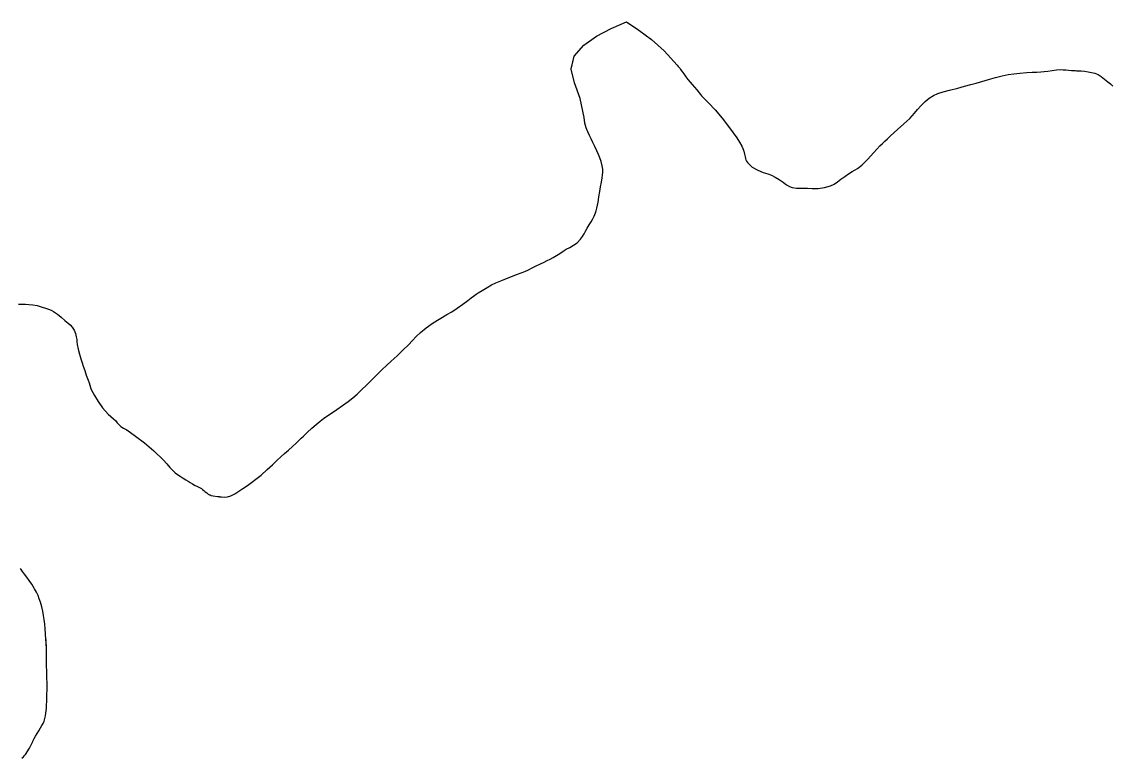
# Model space of a CAD drawing. Header units: inches. Extents: x 11258954 to 11313122, y 3645444 to 3695200.
# Drawn here: x 11279864 to 11281386, y 3694171 to 3695200 of the extents above; entities that cross this region are included whole.
import ezdxf

# ---------------------------------------------------------------- set-up
doc = ezdxf.new("R2010")
doc.units = ezdxf.units.IN
doc.header["$MEASUREMENT"] = 0
for name, color, linetype in [('SchoolBoardDistrict', 253, 'Continuous'), ('SchoolZone_Elementary', 251, 'Continuous'), ('SchoolZone_High', 63, 'Continuous'), ('SchoolZone_Middle', 154, 'Continuous')]:
    doc.layers.add(name, color=color, linetype=linetype)

msp = doc.modelspace()

# ---------------------------------------------------------------- linework, layer by layer
at = {"layer": 'SchoolBoardDistrict'}
for points in [[(11279859.6875, 3694805.4375), (11279864.844, 3694805.1875), (11279869.3125, 3694805.0625), (11279874.1875, 3694804.875), (11279879.6565, 3694804.3125), (11279885.7815, 3694803.1875), (11279892.719, 3694801.25), (11279897.5625, 3694799.6875), (11279901.6565, 3694798.3125), (11279905.2815, 3694796.875), (11279908.719, 3694795.0625), (11279914.0315, 3694791.375), (11279919.344, 3694786.9375), (11279924.469, 3694782.5), (11279929.125, 3694778.6875), (11279932.094, 3694776.1875), (11279934.9065, 3694773), (11279937.4065, 3694769), (11279939.344, 3694764.0625), (11279940.4065, 3694759.75), (11279940.969, 3694755.9375), (11279941.3125, 3694752.4375), (11279941.719, 3694748.875), (11279942.969, 3694742.25), (11279944.7815, 3694735.3125), (11279946.75, 3694728.875), (11279948.5315, 3694723.4375), (11279950.219, 3694718.4375), (11279952.1875, 3694712.6875), (11279954.4375, 3694706.1875), (11279956.9375, 3694699), (11279958.219, 3694695.3125), (11279959.344, 3694692.0625), (11279960.375, 3694689.0625), (11279961.344, 3694686.25), (11279965.875, 3694677.75), (11279971, 3694669.25), (11279977.219, 3694660.625), (11279985.1565, 3694651.8125), (11279988.9065, 3694648.3125), (11279992.4375, 3694645.125), (11279995.469, 3694642.25), (11279997.75, 3694639.625), (11279999.875, 3694637.125), (11280002.8125, 3694634.4375), (11280006.3125, 3694631.9375), (11280009.969, 3694630), (11280010.219, 3694629.875), (11280010.469, 3694629.8125), (11280010.719, 3694629.6875), (11280010.969, 3694629.625), (11280023.2815, 3694621), (11280035.8125, 3694611.5625), (11280048.7815, 3694600.5625), (11280062.375, 3694587.1875), (11280067.094, 3694582.0625), (11280071.3125, 3694577.3125), (11280075.125, 3694573.125), (11280078.594, 3694569.75), (11280081.625, 3694567.4375), (11280085.4375, 3694564.9375), (11280089.594, 3694562.375), (11280093.594, 3694559.9375), (11280096.625, 3694558), (11280099.5625, 3694556.125), (11280102.719, 3694554.25), (11280106.4065, 3694552.1875), (11280109.0315, 3694550.875), (11280111.4375, 3694549.6875), (11280113.5625, 3694548.6875), (11280115.219, 3694547.75), (11280116.7815, 3694546.5625), (11280118.625, 3694545), (11280120.625, 3694543.25), (11280122.594, 3694541.5625), (11280124.5315, 3694540.125), (11280126.5315, 3694539.0625), (11280127.4375, 3694538.75), (11280128.844, 3694538.1875), (11280131.625, 3694537.5625), (11280137.6565, 3694536.6875), (11280140.344, 3694536.4065), (11280140.514, 3694536.3885), (11280140.549, 3694536.385), (11280143.0315, 3694536.125), (11280147.719, 3694535.9375), (11280151.625, 3694536.125), (11280156.4065, 3694537.5), (11280161.9375, 3694540.3125), (11280167.6875, 3694544), (11280173.219, 3694547.75), (11280179.5, 3694552.0625), (11280185.344, 3694556.1875), (11280191.4375, 3694560.75), (11280198.4375, 3694566.5625), (11280207, 3694574.1875), (11280214.3125, 3694580.9375), (11280220.6875, 3694587), (11280226.469, 3694592.375), (11280231.1875, 3694596.5), (11280236.625, 3694601.25), (11280242.2815, 3694606.25), (11280247.6565, 3694611.1875), (11280252.75, 3694616.125), (11280254.7135, 3694618.0885), (11280257.625, 3694621), (11280263, 3694626.1875), (11280269.469, 3694632), (11280275.594, 3694637.1875), (11280281.0625, 3694641.75), (11280285.9375, 3694645.5625), (11280290.2815, 3694648.8125), (11280296.6875, 3694653.25), (11280304.3125, 3694658.375), (11280312.4065, 3694663.9375), (11280320.094, 3694669.4375), (11280326.594, 3694674.5), (11280332.6565, 3694679.6875), (11280338.9375, 3694685.5), (11280346.094, 3694692.4375), (11280354.25, 3694700.5), (11280361.4375, 3694707.75), (11280367.844, 3694714.1875), (11280373.5315, 3694719.625), (11280380.375, 3694725.8125), (11280388.4065, 3694733.125), (11280396.75, 3694740.9375), (11280404.5315, 3694748.625), (11280409.969, 3694754.4375), (11280415.344, 3694760.0625), (11280421.4375, 3694765.875), (11280429.125, 3694772.0625), (11280437.5, 3694778.0625), (11280444.969, 3694783), (11280451.75, 3694787.125), (11280457.9375, 3694790.6875), (11280464.7815, 3694794.75), (11280472.5315, 3694799.6875), (11280480.2815, 3694805.0625), (11280487.1565, 3694810.25), (11280489.594, 3694812.25), (11280492.125, 3694814.3125), (11280495.0625, 3694816.5625), (11280498.7815, 3694819.0625), (11280501.9295, 3694821.0575), (11280501.9375, 3694821.0625), (11280507.1875, 3694824.375), (11280514.1875, 3694828.625), (11280520.4065, 3694832.125), (11280526.375, 3694835.0625), (11280535.594, 3694838.9375), (11280546.0625, 3694842.9375), (11280556.844, 3694846.9375), (11280567, 3694851.0625), (11280572.1565, 3694853.375), (11280577.2815, 3694855.8125), (11280582.75, 3694858.5625), (11280589, 3694861.6875), (11280593.969, 3694864.0625), (11280598.25, 3694866.125), (11280602.2815, 3694868.0625), (11280606.4065, 3694870.3125), (11280611.125, 3694873.1875), (11280615.75, 3694876.1875), (11280620.2815, 3694879.125), (11280624.8125, 3694881.875), (11280629.9065, 3694884.625), (11280634.9375, 3694887.4375), (11280639.875, 3694891), (11280644.625, 3694895.9375), (11280647.5625, 3694899.9375), (11280649.7815, 3694903.5625), (11280651.7815, 3694907.3125), (11280654.0315, 3694911.5), (11280656.75, 3694916.125), (11280659.375, 3694920.375), (11280661.7815, 3694924.3125), (11280663.844, 3694928.125), (11280664.875, 3694930.4375), (11280665.7815, 3694932.875), (11280666.625, 3694935.75), (11280667.4375, 3694939.125), (11280668.4375, 3694943.75), (11280669.1565, 3694947.5625), (11280669.75, 3694951.1875), (11280670.4375, 3694955.3125), (11280671.6565, 3694962.5625), (11280672.844, 3694969.3125), (11280673.969, 3694975.6875), (11280675.0315, 3694981.75), (11280675.594, 3694985.5), (11280675.936, 3694989.3615), (11280675.9375, 3694989.375), (11280675.936, 3694989.4165), (11280675.936, 3694989.43), (11280675.814, 3694993.6325), (11280675.8125, 3694993.6875), (11280675.0315, 3694998.5625), (11280673.469, 3695004.6875), (11280671.8125, 3695009.6875), (11280669.875, 3695014.3125), (11280667.4375, 3695019.5625), (11280664.6565, 3695025.4375), (11280662.0315, 3695030.8125), (11280659.594, 3695035.9375), (11280657.25, 3695040.75), (11280654.7815, 3695045.9375), (11280652.594, 3695051.5), (11280650.875, 3695057.9375), (11280649.844, 3695065.8125), (11280644.4065, 3695092.375), (11280636.375, 3695114.5625), (11280631.601, 3695133.66), (11280631.594, 3695133.6875), (11280631.601, 3695133.715), (11280636.0315, 3695151.4375), (11280649.5625, 3695167.125), (11280667.1565, 3695179.75), (11280687.4375, 3695190.1875), (11280709.0625, 3695199.625), (11280726.344, 3695187.8125), (11280743.8125, 3695174.6875), (11280761.5315, 3695158.9375), (11280779.6875, 3695139.1875), (11280781.1875, 3695137.375), (11280782.5625, 3695135.6875), (11280783.6875, 3695134.25), (11280784.5, 3695133.1875), (11280786.3125, 3695130.625), (11280788.844, 3695127), (11280791.719, 3695122.9375), (11280794.6875, 3695119), (11280797.75, 3695115.3125), (11280800.719, 3695111.9375), (11280803.7815, 3695108.5), (11280807.094, 3695104.625), (11280808.969, 3695102.3125), (11280810.6565, 3695100.1875), (11280812.219, 3695098.125), (11280813.719, 3695096.1875), (11280823.594, 3695086.5625), (11280832.844, 3695076.4375), (11280842.5, 3695065.0625), (11280852.719, 3695051.75), (11280858.094, 3695044.3125), (11280862.875, 3695037.5625), (11280866.9065, 3695031.375), (11280870.125, 3695025.75), (11280871.469, 3695022.6875), (11280872.719, 3695018.9375), (11280873.844, 3695014.9375), (11280874.719, 3695010.9375), (11280875.125, 3695008.875), (11280875.625, 3695006.9375), (11280876.4065, 3695005), (11280877.719, 3695003.125), (11280884.6875, 3694996.75), (11280892.344, 3694992.25), (11280899.875, 3694989.1875), (11280906.5315, 3694987.125), (11280911.3125, 3694985.3125), (11280916.719, 3694982.5625), (11280922.2815, 3694979.1875), (11280927.5625, 3694975.5625), (11280930.5, 3694973.3125), (11280933.375, 3694971.25), (11280936.5315, 3694969.4375), (11280940.1565, 3694968.125), (11280946.25, 3694967.1875), (11280952.25, 3694967.125), (11280957.6875, 3694967.3125), (11280961.969, 3694967.125), (11280968.469, 3694966.625), (11280976.8125, 3694966.8125), (11280985.719, 3694968), (11280993.969, 3694970.3125), (11280999.094, 3694972.875), (11281003.75, 3694976.0625), (11281008.4375, 3694979.75), (11281013.7815, 3694983.75), (11281018.9375, 3694987.25), (11281023.969, 3694990.4375), (11281028.3125, 3694993), (11281031.4065, 3694994.5625), (11281037.5625, 3694999.1875), (11281045.5625, 3695007.375), (11281054.344, 3695017.0625), (11281062.8125, 3695026.1875), (11281066.375, 3695029.6875), (11281069.9065, 3695033), (11281073.625, 3695036.375), (11281077.8125, 3695040.1875), (11281087.5625, 3695049), (11281096.5, 3695057), (11281104.469, 3695064.5), (11281111.219, 3695071.8125), (11281115.5315, 3695076.9375), (11281120.5315, 3695082.625), (11281125.969, 3695088.1875), (11281131.625, 3695093), (11281137.5625, 3695096.75), (11281143.969, 3695099.5), (11281151.375, 3695101.8125), (11281160.25, 3695104.1875), (11281171.5315, 3695107.125), (11281181.219, 3695109.625), (11281189.6565, 3695111.875), (11281197.2815, 3695114), (11281205.4065, 3695116.375), (11281214.6875, 3695119.125), (11281224.4375, 3695121.8125), (11281233.875, 3695124.1875), (11281241.875, 3695125.875), (11281249.7815, 3695127.125), (11281258.344, 3695128.0625), (11281268.3125, 3695128.8125), (11281275.5, 3695129.1875), (11281281.9065, 3695129.4375), (11281287.5315, 3695129.75), (11281292.5, 3695130.1875), (11281297.5, 3695130.875), (11281303.3125, 3695131.75), (11281309.4375, 3695132.4375), (11281315.3125, 3695132.8125), (11281318.9065, 3695132.75), (11281322.4375, 3695132.5625), (11281326.219, 3695132.1875), (11281330.5315, 3695131.8125), (11281333.1565, 3695131.625), (11281335.5, 3695131.4375), (11281337.594, 3695131.3125), (11281339.5315, 3695131.1875), (11281343.875, 3695130.9375), (11281348.719, 3695130.5), (11281353.719, 3695129.875), (11281358.5315, 3695129), (11281363.1875, 3695127.6875), (11281367.5315, 3695125.875), (11281371.9375, 3695123.25), (11281376.75, 3695119.625), (11281381.25, 3695115.9375), (11281385.0315, 3695112.75), (11281388.3125, 3695109.6875)], [(11279864.2495, 3694171.132), (11279866.6875, 3694173.1875), (11279868.094, 3694174.6875), (11279869.344, 3694176.1875), (11279870.594, 3694177.8125), (11279871.9065, 3694179.8125), (11279874.969, 3694185.125), (11279877.4065, 3694190), (11279879.5625, 3694194.5625), (11279879.6565, 3694194.75), (11279881.719, 3694198.8125), (11279883.6565, 3694202.125), (11279885.7815, 3694205.5), (11279888.094, 3694209.1875), (11279890.5, 3694213.4375), (11279892.4065, 3694216.875), (11279894.0315, 3694219.75), (11279895.375, 3694222.75), (11279896.5, 3694226.4375), (11279897.375, 3694230.375), (11279898, 3694233.875), (11279898.4065, 3694237.25), (11279898.719, 3694240.4375), (11279898.722, 3694240.4925), (11279899.497, 3694255.445), (11279899.5, 3694255.5), (11279899.5005, 3694255.555), (11279899.562, 3694271.32), (11279899.5625, 3694271.375), (11279899.5615, 3694271.43), (11279899.251, 3694287.82), (11279899.25, 3694287.875), (11279899.249, 3694287.93), (11279898.9075, 3694304.82), (11279898.9065, 3694304.875), (11279898.906, 3694304.93), (11279898.844, 3694312.82), (11279898.844, 3694312.875), (11279898.8435, 3694312.93), (11279898.782, 3694320.2575), (11279898.7815, 3694320.3125), (11279898.78, 3694320.3675), (11279898.595, 3694328.0075), (11279898.594, 3694328.0625), (11279898.591, 3694328.1175), (11279898.128, 3694336.82), (11279898.125, 3694336.875), (11279898.121, 3694336.93), (11279897.5665, 3694344.6955), (11279897.5625, 3694344.75), (11279896.9375, 3694351.8125), (11279896.2815, 3694358.3125), (11279895.5, 3694364.6875), (11279894.6875, 3694370.4375), (11279893.625, 3694376.3125), (11279892.1875, 3694382.4375), (11279890.3125, 3694388.875), (11279888.6565, 3694393.875), (11279887, 3694398.375), (11279884.9375, 3694402.8125), (11279882.094, 3694407.875), (11279878.219, 3694414), (11279874.625, 3694419.1875), (11279871.219, 3694423.875), (11279867.9065, 3694428.3125), (11279865.1875, 3694432), (11279862.4375, 3694436)]]:
    msp.add_lwpolyline(points, dxfattribs=at)
at = {"layer": 'SchoolZone_Elementary'}
for points in [[(11279859.6875, 3694805.4375, 0), (11279864.844, 3694805.1875, 0), (11279869.3125, 3694805.0625, 0), (11279874.1875, 3694804.875, 0), (11279879.6565, 3694804.3125, 0), (11279885.7815, 3694803.1875, 0), (11279892.719, 3694801.25, 0), (11279897.5625, 3694799.6875, 0), (11279901.6565, 3694798.3125, 0), (11279905.2815, 3694796.875, 0), (11279908.719, 3694795.0625, 0), (11279914.0315, 3694791.375, 0), (11279919.344, 3694786.9375, 0), (11279924.469, 3694782.5, 0), (11279929.125, 3694778.6875, 0), (11279932.094, 3694776.1875, 0), (11279934.9065, 3694773, 0), (11279937.4065, 3694769, 0), (11279939.344, 3694764.0625, 0), (11279940.4065, 3694759.75, 0), (11279940.969, 3694755.9375, 0), (11279941.3125, 3694752.4375, 0), (11279941.719, 3694748.875, 0), (11279942.969, 3694742.25, 0), (11279944.7815, 3694735.3125, 0), (11279946.75, 3694728.875, 0), (11279948.5315, 3694723.4375, 0), (11279950.219, 3694718.4375, 0), (11279952.1875, 3694712.6875, 0), (11279954.4375, 3694706.1875, 0), (11279956.9375, 3694699, 0), (11279958.219, 3694695.3125, 0), (11279959.344, 3694692.0625, 0), (11279960.375, 3694689.0625, 0), (11279961.344, 3694686.25, 0), (11279965.875, 3694677.75, 0), (11279971, 3694669.25, 0), (11279977.219, 3694660.625, 0), (11279985.1565, 3694651.8125, 0), (11279988.9065, 3694648.3125, 0), (11279992.4375, 3694645.125, 0), (11279995.469, 3694642.25, 0), (11279997.75, 3694639.625, 0), (11279999.875, 3694637.125, 0), (11280002.8125, 3694634.4375, 0), (11280006.3125, 3694631.9375, 0), (11280009.969, 3694630, 0), (11280010.219, 3694629.875, 0), (11280010.469, 3694629.8125, 0), (11280010.719, 3694629.6875, 0), (11280010.969, 3694629.625, 0), (11280023.2815, 3694621, 0), (11280035.8125, 3694611.5625, 0), (11280048.7815, 3694600.5625, 0), (11280062.375, 3694587.1875, 0), (11280067.094, 3694582.0625, 0), (11280071.3125, 3694577.3125, 0), (11280075.125, 3694573.125, 0), (11280078.594, 3694569.75, 0), (11280081.625, 3694567.4375, 0), (11280085.4375, 3694564.9375, 0), (11280089.594, 3694562.375, 0), (11280093.594, 3694559.9375, 0), (11280096.625, 3694558, 0), (11280099.5625, 3694556.125, 0), (11280102.719, 3694554.25, 0), (11280106.4065, 3694552.1875, 0), (11280109.0315, 3694550.875, 0), (11280111.4375, 3694549.6875, 0), (11280113.5625, 3694548.6875, 0), (11280115.219, 3694547.75, 0), (11280116.7815, 3694546.5625, 0), (11280118.625, 3694545, 0), (11280120.625, 3694543.25, 0), (11280122.594, 3694541.5625, 0), (11280124.5315, 3694540.125, 0), (11280126.5315, 3694539.0625, 0), (11280127.4375, 3694538.75, 0), (11280128.844, 3694538.1875, 0), (11280131.625, 3694537.5625, 0), (11280137.6565, 3694536.6875, 0), (11280140.344, 3694536.4065, 0), (11280140.549, 3694536.385, 0), (11280143.0315, 3694536.125, 0), (11280147.719, 3694535.9375, 0), (11280151.625, 3694536.125, 0), (11280156.4065, 3694537.5, 0), (11280161.9375, 3694540.3125, 0), (11280167.6875, 3694544, 0), (11280173.219, 3694547.75, 0), (11280179.5, 3694552.0625, 0), (11280185.344, 3694556.1875, 0), (11280191.4375, 3694560.75, 0), (11280198.4375, 3694566.5625, 0), (11280207, 3694574.1875, 0), (11280214.3125, 3694580.9375, 0), (11280220.6875, 3694587, 0), (11280226.469, 3694592.375, 0), (11280231.1875, 3694596.5, 0), (11280236.625, 3694601.25, 0), (11280242.2815, 3694606.25, 0), (11280247.6565, 3694611.1875, 0), (11280252.75, 3694616.125, 0), (11280254.7135, 3694618.0885, 0), (11280257.625, 3694621, 0), (11280263, 3694626.1875, 0), (11280269.469, 3694632, 0), (11280275.594, 3694637.1875, 0), (11280281.0625, 3694641.75, 0), (11280285.9375, 3694645.5625, 0), (11280290.2815, 3694648.8125, 0), (11280296.6875, 3694653.25, 0), (11280304.3125, 3694658.375, 0), (11280312.4065, 3694663.9375, 0), (11280320.094, 3694669.4375, 0), (11280326.594, 3694674.5, 0), (11280332.6565, 3694679.6875, 0), (11280338.9375, 3694685.5, 0), (11280346.094, 3694692.4375, 0), (11280354.25, 3694700.5, 0), (11280361.4375, 3694707.75, 0), (11280367.844, 3694714.1875, 0), (11280373.5315, 3694719.625, 0), (11280380.375, 3694725.8125, 0), (11280388.4065, 3694733.125, 0), (11280396.75, 3694740.9375, 0), (11280404.5315, 3694748.625, 0), (11280409.969, 3694754.4375, 0), (11280415.344, 3694760.0625, 0), (11280421.4375, 3694765.875, 0), (11280429.125, 3694772.0625, 0), (11280437.5, 3694778.0625, 0), (11280444.969, 3694783, 0), (11280451.75, 3694787.125, 0), (11280457.9375, 3694790.6875, 0), (11280464.7815, 3694794.75, 0), (11280472.5315, 3694799.6875, 0), (11280480.2815, 3694805.0625, 0), (11280487.1565, 3694810.25, 0), (11280489.594, 3694812.25, 0), (11280492.125, 3694814.3125, 0), (11280495.0625, 3694816.5625, 0), (11280498.7815, 3694819.0625, 0), (11280501.9375, 3694821.0625, 0), (11280507.1875, 3694824.375, 0), (11280514.1875, 3694828.625, 0), (11280520.4065, 3694832.125, 0), (11280526.375, 3694835.0625, 0), (11280535.594, 3694838.9375, 0), (11280546.0625, 3694842.9375, 0), (11280556.844, 3694846.9375, 0), (11280567, 3694851.0625, 0), (11280572.1565, 3694853.375, 0), (11280577.2815, 3694855.8125, 0), (11280582.75, 3694858.5625, 0), (11280589, 3694861.6875, 0), (11280593.969, 3694864.0625, 0), (11280598.25, 3694866.125, 0), (11280602.2815, 3694868.0625, 0), (11280606.4065, 3694870.3125, 0), (11280611.125, 3694873.1875, 0), (11280615.75, 3694876.1875, 0), (11280620.2815, 3694879.125, 0), (11280624.8125, 3694881.875, 0), (11280629.9065, 3694884.625, 0), (11280634.9375, 3694887.4375, 0), (11280639.875, 3694891, 0), (11280644.625, 3694895.9375, 0), (11280647.5625, 3694899.9375, 0), (11280649.7815, 3694903.5625, 0), (11280651.7815, 3694907.3125, 0), (11280654.0315, 3694911.5, 0), (11280656.75, 3694916.125, 0), (11280659.375, 3694920.375, 0), (11280661.7815, 3694924.3125, 0), (11280663.844, 3694928.125, 0), (11280664.875, 3694930.4375, 0), (11280665.7815, 3694932.875, 0), (11280666.625, 3694935.75, 0), (11280667.4375, 3694939.125, 0), (11280668.4375, 3694943.75, 0), (11280669.1565, 3694947.5625, 0), (11280669.75, 3694951.1875, 0), (11280670.4375, 3694955.3125, 0), (11280671.6565, 3694962.5625, 0), (11280672.844, 3694969.3125, 0), (11280673.969, 3694975.6875, 0), (11280675.0315, 3694981.75, 0), (11280675.594, 3694985.5, 0), (11280675.9375, 3694989.375, 0), (11280675.8125, 3694993.6875, 0), (11280675.0315, 3694998.5625, 0), (11280673.469, 3695004.6875, 0), (11280671.8125, 3695009.6875, 0), (11280669.875, 3695014.3125, 0), (11280667.4375, 3695019.5625, 0), (11280664.6565, 3695025.4375, 0), (11280662.0315, 3695030.8125, 0), (11280659.594, 3695035.9375, 0), (11280657.25, 3695040.75, 0), (11280654.7815, 3695045.9375, 0), (11280652.594, 3695051.5, 0), (11280650.875, 3695057.9375, 0), (11280649.844, 3695065.8125, 0), (11280644.4065, 3695092.375, 0), (11280636.375, 3695114.5625, 0), (11280631.594, 3695133.6875, 0), (11280636.0315, 3695151.4375, 0), (11280649.5625, 3695167.125, 0), (11280667.1565, 3695179.75, 0), (11280687.4375, 3695190.1875, 0), (11280709.0625, 3695199.625, 0), (11280726.344, 3695187.8125, 0), (11280743.8125, 3695174.6875, 0), (11280761.5315, 3695158.9375, 0), (11280779.6875, 3695139.1875, 0), (11280781.1875, 3695137.375, 0), (11280782.5625, 3695135.6875, 0), (11280783.6875, 3695134.25, 0), (11280784.5, 3695133.1875, 0), (11280786.3125, 3695130.625, 0), (11280788.844, 3695127, 0), (11280791.719, 3695122.9375, 0), (11280794.6875, 3695119, 0), (11280797.75, 3695115.3125, 0), (11280800.719, 3695111.9375, 0), (11280803.7815, 3695108.5, 0), (11280807.094, 3695104.625, 0), (11280808.969, 3695102.3125, 0), (11280810.6565, 3695100.1875, 0), (11280812.219, 3695098.125, 0), (11280813.719, 3695096.1875, 0), (11280823.594, 3695086.5625, 0), (11280832.844, 3695076.4375, 0), (11280842.5, 3695065.0625, 0), (11280852.719, 3695051.75, 0), (11280858.094, 3695044.3125, 0), (11280862.875, 3695037.5625, 0), (11280866.9065, 3695031.375, 0), (11280870.125, 3695025.75, 0), (11280871.469, 3695022.6875, 0), (11280872.719, 3695018.9375, 0), (11280873.844, 3695014.9375, 0), (11280874.719, 3695010.9375, 0), (11280875.125, 3695008.875, 0), (11280875.625, 3695006.9375, 0), (11280876.4065, 3695005, 0), (11280877.719, 3695003.125, 0), (11280884.6875, 3694996.75, 0), (11280892.344, 3694992.25, 0), (11280899.875, 3694989.1875, 0), (11280906.5315, 3694987.125, 0), (11280911.3125, 3694985.3125, 0), (11280916.719, 3694982.5625, 0), (11280922.2815, 3694979.1875, 0), (11280927.5625, 3694975.5625, 0), (11280930.5, 3694973.3125, 0), (11280933.375, 3694971.25, 0), (11280936.5315, 3694969.4375, 0), (11280940.1565, 3694968.125, 0), (11280946.25, 3694967.1875, 0), (11280952.25, 3694967.125, 0), (11280957.6875, 3694967.3125, 0), (11280961.969, 3694967.125, 0), (11280968.469, 3694966.625, 0), (11280976.8125, 3694966.8125, 0), (11280985.719, 3694968, 0), (11280993.969, 3694970.3125, 0), (11280999.094, 3694972.875, 0), (11281003.75, 3694976.0625, 0), (11281008.4375, 3694979.75, 0), (11281013.7815, 3694983.75, 0), (11281018.9375, 3694987.25, 0), (11281023.969, 3694990.4375, 0), (11281028.3125, 3694993, 0), (11281031.4065, 3694994.5625, 0), (11281037.5625, 3694999.1875, 0), (11281045.5625, 3695007.375, 0), (11281054.344, 3695017.0625, 0), (11281062.8125, 3695026.1875, 0), (11281066.375, 3695029.6875, 0), (11281069.9065, 3695033, 0), (11281073.625, 3695036.375, 0), (11281077.8125, 3695040.1875, 0), (11281087.5625, 3695049, 0), (11281096.5, 3695057, 0), (11281104.469, 3695064.5, 0), (11281111.219, 3695071.8125, 0), (11281115.5315, 3695076.9375, 0), (11281120.5315, 3695082.625, 0), (11281125.969, 3695088.1875, 0), (11281131.625, 3695093, 0), (11281137.5625, 3695096.75, 0), (11281143.969, 3695099.5, 0), (11281151.375, 3695101.8125, 0), (11281160.25, 3695104.1875, 0), (11281171.5315, 3695107.125, 0), (11281181.219, 3695109.625, 0), (11281189.6565, 3695111.875, 0), (11281197.2815, 3695114, 0), (11281205.4065, 3695116.375, 0), (11281214.6875, 3695119.125, 0), (11281224.4375, 3695121.8125, 0), (11281233.875, 3695124.1875, 0), (11281241.875, 3695125.875, 0), (11281249.7815, 3695127.125, 0), (11281258.344, 3695128.0625, 0), (11281268.3125, 3695128.8125, 0), (11281275.5, 3695129.1875, 0), (11281281.9065, 3695129.4375, 0), (11281287.5315, 3695129.75, 0), (11281292.5, 3695130.1875, 0), (11281297.5, 3695130.875, 0), (11281303.3125, 3695131.75, 0), (11281309.4375, 3695132.4375, 0), (11281315.3125, 3695132.8125, 0), (11281318.9065, 3695132.75, 0), (11281322.4375, 3695132.5625, 0), (11281326.219, 3695132.1875, 0), (11281330.5315, 3695131.8125, 0), (11281333.1565, 3695131.625, 0), (11281335.5, 3695131.4375, 0), (11281337.594, 3695131.3125, 0), (11281339.5315, 3695131.1875, 0), (11281343.875, 3695130.9375, 0), (11281348.719, 3695130.5, 0), (11281353.719, 3695129.875, 0), (11281358.5315, 3695129, 0), (11281363.1875, 3695127.6875, 0), (11281367.5315, 3695125.875, 0), (11281371.9375, 3695123.25, 0), (11281376.75, 3695119.625, 0), (11281381.25, 3695115.9375, 0), (11281385.0315, 3695112.75, 0), (11281388.3125, 3695109.6875, 0)], [(11279864.2495, 3694171.132, 0), (11279866.6875, 3694173.1875, 0), (11279868.094, 3694174.6875, 0), (11279869.344, 3694176.1875, 0), (11279870.594, 3694177.8125, 0), (11279871.9065, 3694179.8125, 0), (11279874.969, 3694185.125, 0), (11279877.4065, 3694190, 0), (11279879.5625, 3694194.5625, 0), (11279879.6565, 3694194.75, 0), (11279881.719, 3694198.8125, 0), (11279883.6565, 3694202.125, 0), (11279885.7815, 3694205.5, 0), (11279888.094, 3694209.1875, 0), (11279890.5, 3694213.4375, 0), (11279892.4065, 3694216.875, 0), (11279894.0315, 3694219.75, 0), (11279895.375, 3694222.75, 0), (11279896.5, 3694226.4375, 0), (11279897.375, 3694230.375, 0), (11279898, 3694233.875, 0), (11279898.4065, 3694237.25, 0), (11279898.719, 3694240.4375, 0), (11279899.5, 3694255.5, 0), (11279899.5625, 3694271.375, 0), (11279899.25, 3694287.875, 0), (11279898.9065, 3694304.875, 0), (11279898.844, 3694312.875, 0), (11279898.7815, 3694320.3125, 0), (11279898.594, 3694328.0625, 0), (11279898.125, 3694336.875, 0), (11279897.5625, 3694344.75, 0), (11279896.9375, 3694351.8125, 0), (11279896.2815, 3694358.3125, 0), (11279895.5, 3694364.6875, 0), (11279894.6875, 3694370.4375, 0), (11279893.625, 3694376.3125, 0), (11279892.1875, 3694382.4375, 0), (11279890.3125, 3694388.875, 0), (11279888.6565, 3694393.875, 0), (11279887, 3694398.375, 0), (11279884.9375, 3694402.8125, 0), (11279882.094, 3694407.875, 0), (11279878.219, 3694414, 0), (11279874.625, 3694419.1875, 0), (11279871.219, 3694423.875, 0), (11279867.9065, 3694428.3125, 0), (11279865.1875, 3694432, 0), (11279862.4375, 3694436, 0)]]:
    msp.add_polyline3d(points, dxfattribs=at)
at = {"layer": 'SchoolZone_High'}
for points in [[(11279859.6875, 3694805.4375, 0), (11279864.844, 3694805.1875, 0), (11279869.3125, 3694805.0625, 0), (11279874.1875, 3694804.875, 0), (11279879.6565, 3694804.3125, 0), (11279885.7815, 3694803.1875, 0), (11279892.719, 3694801.25, 0), (11279897.5625, 3694799.6875, 0), (11279901.6565, 3694798.3125, 0), (11279905.2815, 3694796.875, 0), (11279908.719, 3694795.0625, 0), (11279914.0315, 3694791.375, 0), (11279919.344, 3694786.9375, 0), (11279924.469, 3694782.5, 0), (11279929.125, 3694778.6875, 0), (11279932.094, 3694776.1875, 0), (11279934.9065, 3694773, 0), (11279937.4065, 3694769, 0), (11279939.344, 3694764.0625, 0), (11279940.4065, 3694759.75, 0), (11279940.969, 3694755.9375, 0), (11279941.3125, 3694752.4375, 0), (11279941.719, 3694748.875, 0), (11279942.969, 3694742.25, 0), (11279944.7815, 3694735.3125, 0), (11279946.75, 3694728.875, 0), (11279948.5315, 3694723.4375, 0), (11279950.219, 3694718.4375, 0), (11279952.1875, 3694712.6875, 0), (11279954.4375, 3694706.1875, 0), (11279956.9375, 3694699, 0), (11279958.219, 3694695.3125, 0), (11279959.344, 3694692.0625, 0), (11279960.375, 3694689.0625, 0), (11279961.344, 3694686.25, 0), (11279965.875, 3694677.75, 0), (11279971, 3694669.25, 0), (11279977.219, 3694660.625, 0), (11279985.1565, 3694651.8125, 0), (11279988.9065, 3694648.3125, 0), (11279992.4375, 3694645.125, 0), (11279995.469, 3694642.25, 0), (11279997.75, 3694639.625, 0), (11279999.875, 3694637.125, 0), (11280002.8125, 3694634.4375, 0), (11280006.3125, 3694631.9375, 0), (11280009.969, 3694630, 0), (11280010.219, 3694629.875, 0), (11280010.469, 3694629.8125, 0), (11280010.719, 3694629.6875, 0), (11280010.969, 3694629.625, 0), (11280023.2815, 3694621, 0), (11280035.8125, 3694611.5625, 0), (11280048.7815, 3694600.5625, 0), (11280062.375, 3694587.1875, 0), (11280067.094, 3694582.0625, 0), (11280071.3125, 3694577.3125, 0), (11280075.125, 3694573.125, 0), (11280078.594, 3694569.75, 0), (11280081.625, 3694567.4375, 0), (11280085.4375, 3694564.9375, 0), (11280089.594, 3694562.375, 0), (11280093.594, 3694559.9375, 0), (11280096.625, 3694558, 0), (11280099.5625, 3694556.125, 0), (11280102.719, 3694554.25, 0), (11280106.4065, 3694552.1875, 0), (11280109.0315, 3694550.875, 0), (11280111.4375, 3694549.6875, 0), (11280113.5625, 3694548.6875, 0), (11280115.219, 3694547.75, 0), (11280116.7815, 3694546.5625, 0), (11280118.625, 3694545, 0), (11280120.625, 3694543.25, 0), (11280122.594, 3694541.5625, 0), (11280124.5315, 3694540.125, 0), (11280126.5315, 3694539.0625, 0), (11280127.4375, 3694538.75, 0), (11280128.844, 3694538.1875, 0), (11280131.625, 3694537.5625, 0), (11280137.6565, 3694536.6875, 0), (11280140.344, 3694536.4065, 0), (11280140.549, 3694536.385, 0), (11280143.0315, 3694536.125, 0), (11280147.719, 3694535.9375, 0), (11280151.625, 3694536.125, 0), (11280156.4065, 3694537.5, 0), (11280161.9375, 3694540.3125, 0), (11280167.6875, 3694544, 0), (11280173.219, 3694547.75, 0), (11280179.5, 3694552.0625, 0), (11280185.344, 3694556.1875, 0), (11280191.4375, 3694560.75, 0), (11280198.4375, 3694566.5625, 0), (11280207, 3694574.1875, 0), (11280214.3125, 3694580.9375, 0), (11280220.6875, 3694587, 0), (11280226.469, 3694592.375, 0), (11280231.1875, 3694596.5, 0), (11280236.625, 3694601.25, 0), (11280242.2815, 3694606.25, 0), (11280247.6565, 3694611.1875, 0), (11280252.75, 3694616.125, 0), (11280254.7135, 3694618.0885, 0), (11280257.625, 3694621, 0), (11280263, 3694626.1875, 0), (11280269.469, 3694632, 0), (11280275.594, 3694637.1875, 0), (11280281.0625, 3694641.75, 0), (11280285.9375, 3694645.5625, 0), (11280290.2815, 3694648.8125, 0), (11280296.6875, 3694653.25, 0), (11280304.3125, 3694658.375, 0), (11280312.4065, 3694663.9375, 0), (11280320.094, 3694669.4375, 0), (11280326.594, 3694674.5, 0), (11280332.6565, 3694679.6875, 0), (11280338.9375, 3694685.5, 0), (11280346.094, 3694692.4375, 0), (11280354.25, 3694700.5, 0), (11280361.4375, 3694707.75, 0), (11280367.844, 3694714.1875, 0), (11280373.5315, 3694719.625, 0), (11280380.375, 3694725.8125, 0), (11280388.4065, 3694733.125, 0), (11280396.75, 3694740.9375, 0), (11280404.5315, 3694748.625, 0), (11280409.969, 3694754.4375, 0), (11280415.344, 3694760.0625, 0), (11280421.4375, 3694765.875, 0), (11280429.125, 3694772.0625, 0), (11280437.5, 3694778.0625, 0), (11280444.969, 3694783, 0), (11280451.75, 3694787.125, 0), (11280457.9375, 3694790.6875, 0), (11280464.7815, 3694794.75, 0), (11280472.5315, 3694799.6875, 0), (11280480.2815, 3694805.0625, 0), (11280487.1565, 3694810.25, 0), (11280489.594, 3694812.25, 0), (11280492.125, 3694814.3125, 0), (11280495.0625, 3694816.5625, 0), (11280498.7815, 3694819.0625, 0), (11280501.9375, 3694821.0625, 0), (11280507.1875, 3694824.375, 0), (11280514.1875, 3694828.625, 0), (11280520.4065, 3694832.125, 0), (11280526.375, 3694835.0625, 0), (11280535.594, 3694838.9375, 0), (11280546.0625, 3694842.9375, 0), (11280556.844, 3694846.9375, 0), (11280567, 3694851.0625, 0), (11280572.1565, 3694853.375, 0), (11280577.2815, 3694855.8125, 0), (11280582.75, 3694858.5625, 0), (11280589, 3694861.6875, 0), (11280593.969, 3694864.0625, 0), (11280598.25, 3694866.125, 0), (11280602.2815, 3694868.0625, 0), (11280606.4065, 3694870.3125, 0), (11280611.125, 3694873.1875, 0), (11280615.75, 3694876.1875, 0), (11280620.2815, 3694879.125, 0), (11280624.8125, 3694881.875, 0), (11280629.9065, 3694884.625, 0), (11280634.9375, 3694887.4375, 0), (11280639.875, 3694891, 0), (11280644.625, 3694895.9375, 0), (11280647.5625, 3694899.9375, 0), (11280649.7815, 3694903.5625, 0), (11280651.7815, 3694907.3125, 0), (11280654.0315, 3694911.5, 0), (11280656.75, 3694916.125, 0), (11280659.375, 3694920.375, 0), (11280661.7815, 3694924.3125, 0), (11280663.844, 3694928.125, 0), (11280664.875, 3694930.4375, 0), (11280665.7815, 3694932.875, 0), (11280666.625, 3694935.75, 0), (11280667.4375, 3694939.125, 0), (11280668.4375, 3694943.75, 0), (11280669.1565, 3694947.5625, 0), (11280669.75, 3694951.1875, 0), (11280670.4375, 3694955.3125, 0), (11280671.6565, 3694962.5625, 0), (11280672.844, 3694969.3125, 0), (11280673.969, 3694975.6875, 0), (11280675.0315, 3694981.75, 0), (11280675.594, 3694985.5, 0), (11280675.9375, 3694989.375, 0), (11280675.8125, 3694993.6875, 0), (11280675.0315, 3694998.5625, 0), (11280673.469, 3695004.6875, 0), (11280671.8125, 3695009.6875, 0), (11280669.875, 3695014.3125, 0), (11280667.4375, 3695019.5625, 0), (11280664.6565, 3695025.4375, 0), (11280662.0315, 3695030.8125, 0), (11280659.594, 3695035.9375, 0), (11280657.25, 3695040.75, 0), (11280654.7815, 3695045.9375, 0), (11280652.594, 3695051.5, 0), (11280650.875, 3695057.9375, 0), (11280649.844, 3695065.8125, 0), (11280644.4065, 3695092.375, 0), (11280636.375, 3695114.5625, 0), (11280631.594, 3695133.6875, 0), (11280636.0315, 3695151.4375, 0), (11280649.5625, 3695167.125, 0), (11280667.1565, 3695179.75, 0), (11280687.4375, 3695190.1875, 0), (11280709.0625, 3695199.625, 0), (11280726.344, 3695187.8125, 0), (11280743.8125, 3695174.6875, 0), (11280761.5315, 3695158.9375, 0), (11280779.6875, 3695139.1875, 0), (11280781.1875, 3695137.375, 0), (11280782.5625, 3695135.6875, 0), (11280783.6875, 3695134.25, 0), (11280784.5, 3695133.1875, 0), (11280786.3125, 3695130.625, 0), (11280788.844, 3695127, 0), (11280791.719, 3695122.9375, 0), (11280794.6875, 3695119, 0), (11280797.75, 3695115.3125, 0), (11280800.719, 3695111.9375, 0), (11280803.7815, 3695108.5, 0), (11280807.094, 3695104.625, 0), (11280808.969, 3695102.3125, 0), (11280810.6565, 3695100.1875, 0), (11280812.219, 3695098.125, 0), (11280813.719, 3695096.1875, 0), (11280823.594, 3695086.5625, 0), (11280832.844, 3695076.4375, 0), (11280842.5, 3695065.0625, 0), (11280852.719, 3695051.75, 0), (11280858.094, 3695044.3125, 0), (11280862.875, 3695037.5625, 0), (11280866.9065, 3695031.375, 0), (11280870.125, 3695025.75, 0), (11280871.469, 3695022.6875, 0), (11280872.719, 3695018.9375, 0), (11280873.844, 3695014.9375, 0), (11280874.719, 3695010.9375, 0), (11280875.125, 3695008.875, 0), (11280875.625, 3695006.9375, 0), (11280876.4065, 3695005, 0), (11280877.719, 3695003.125, 0), (11280884.6875, 3694996.75, 0), (11280892.344, 3694992.25, 0), (11280899.875, 3694989.1875, 0), (11280906.5315, 3694987.125, 0), (11280911.3125, 3694985.3125, 0), (11280916.719, 3694982.5625, 0), (11280922.2815, 3694979.1875, 0), (11280927.5625, 3694975.5625, 0), (11280930.5, 3694973.3125, 0), (11280933.375, 3694971.25, 0), (11280936.5315, 3694969.4375, 0), (11280940.1565, 3694968.125, 0), (11280946.25, 3694967.1875, 0), (11280952.25, 3694967.125, 0), (11280957.6875, 3694967.3125, 0), (11280961.969, 3694967.125, 0), (11280968.469, 3694966.625, 0), (11280976.8125, 3694966.8125, 0), (11280985.719, 3694968, 0), (11280993.969, 3694970.3125, 0), (11280999.094, 3694972.875, 0), (11281003.75, 3694976.0625, 0), (11281008.4375, 3694979.75, 0), (11281013.7815, 3694983.75, 0), (11281018.9375, 3694987.25, 0), (11281023.969, 3694990.4375, 0), (11281028.3125, 3694993, 0), (11281031.4065, 3694994.5625, 0), (11281037.5625, 3694999.1875, 0), (11281045.5625, 3695007.375, 0), (11281054.344, 3695017.0625, 0), (11281062.8125, 3695026.1875, 0), (11281066.375, 3695029.6875, 0), (11281069.9065, 3695033, 0), (11281073.625, 3695036.375, 0), (11281077.8125, 3695040.1875, 0), (11281087.5625, 3695049, 0), (11281096.5, 3695057, 0), (11281104.469, 3695064.5, 0), (11281111.219, 3695071.8125, 0), (11281115.5315, 3695076.9375, 0), (11281120.5315, 3695082.625, 0), (11281125.969, 3695088.1875, 0), (11281131.625, 3695093, 0), (11281137.5625, 3695096.75, 0), (11281143.969, 3695099.5, 0), (11281151.375, 3695101.8125, 0), (11281160.25, 3695104.1875, 0), (11281171.5315, 3695107.125, 0), (11281181.219, 3695109.625, 0), (11281189.6565, 3695111.875, 0), (11281197.2815, 3695114, 0), (11281205.4065, 3695116.375, 0), (11281214.6875, 3695119.125, 0), (11281224.4375, 3695121.8125, 0), (11281233.875, 3695124.1875, 0), (11281241.875, 3695125.875, 0), (11281249.7815, 3695127.125, 0), (11281258.344, 3695128.0625, 0), (11281268.3125, 3695128.8125, 0), (11281275.5, 3695129.1875, 0), (11281281.9065, 3695129.4375, 0), (11281287.5315, 3695129.75, 0), (11281292.5, 3695130.1875, 0), (11281297.5, 3695130.875, 0), (11281303.3125, 3695131.75, 0), (11281309.4375, 3695132.4375, 0), (11281315.3125, 3695132.8125, 0), (11281318.9065, 3695132.75, 0), (11281322.4375, 3695132.5625, 0), (11281326.219, 3695132.1875, 0), (11281330.5315, 3695131.8125, 0), (11281333.1565, 3695131.625, 0), (11281335.5, 3695131.4375, 0), (11281337.594, 3695131.3125, 0), (11281339.5315, 3695131.1875, 0), (11281343.875, 3695130.9375, 0), (11281348.719, 3695130.5, 0), (11281353.719, 3695129.875, 0), (11281358.5315, 3695129, 0), (11281363.1875, 3695127.6875, 0), (11281367.5315, 3695125.875, 0), (11281371.9375, 3695123.25, 0), (11281376.75, 3695119.625, 0), (11281381.25, 3695115.9375, 0), (11281385.0315, 3695112.75, 0), (11281388.3125, 3695109.6875, 0)], [(11279864.2495, 3694171.132, 0), (11279866.6875, 3694173.1875, 0), (11279868.094, 3694174.6875, 0), (11279869.344, 3694176.1875, 0), (11279870.594, 3694177.8125, 0), (11279871.9065, 3694179.8125, 0), (11279874.969, 3694185.125, 0), (11279877.4065, 3694190, 0), (11279879.5625, 3694194.5625, 0), (11279879.6565, 3694194.75, 0), (11279881.719, 3694198.8125, 0), (11279883.6565, 3694202.125, 0), (11279885.7815, 3694205.5, 0), (11279888.094, 3694209.1875, 0), (11279890.5, 3694213.4375, 0), (11279892.4065, 3694216.875, 0), (11279894.0315, 3694219.75, 0), (11279895.375, 3694222.75, 0), (11279896.5, 3694226.4375, 0), (11279897.375, 3694230.375, 0), (11279898, 3694233.875, 0), (11279898.4065, 3694237.25, 0), (11279898.719, 3694240.4375, 0), (11279899.5, 3694255.5, 0), (11279899.5625, 3694271.375, 0), (11279899.25, 3694287.875, 0), (11279898.9065, 3694304.875, 0), (11279898.844, 3694312.875, 0), (11279898.7815, 3694320.3125, 0), (11279898.594, 3694328.0625, 0), (11279898.125, 3694336.875, 0), (11279897.5625, 3694344.75, 0), (11279896.9375, 3694351.8125, 0), (11279896.2815, 3694358.3125, 0), (11279895.5, 3694364.6875, 0), (11279894.6875, 3694370.4375, 0), (11279893.625, 3694376.3125, 0), (11279892.1875, 3694382.4375, 0), (11279890.3125, 3694388.875, 0), (11279888.6565, 3694393.875, 0), (11279887, 3694398.375, 0), (11279884.9375, 3694402.8125, 0), (11279882.094, 3694407.875, 0), (11279878.219, 3694414, 0), (11279874.625, 3694419.1875, 0), (11279871.219, 3694423.875, 0), (11279867.9065, 3694428.3125, 0), (11279865.1875, 3694432, 0), (11279862.4375, 3694436, 0)]]:
    msp.add_polyline3d(points, dxfattribs=at)
at = {"layer": 'SchoolZone_Middle'}
for points in [[(11279859.6875, 3694805.4375, 0), (11279864.844, 3694805.1875, 0), (11279869.3125, 3694805.0625, 0), (11279874.1875, 3694804.875, 0), (11279879.6565, 3694804.3125, 0), (11279885.7815, 3694803.1875, 0), (11279892.719, 3694801.25, 0), (11279897.5625, 3694799.6875, 0), (11279901.6565, 3694798.3125, 0), (11279905.2815, 3694796.875, 0), (11279908.719, 3694795.0625, 0), (11279914.0315, 3694791.375, 0), (11279919.344, 3694786.9375, 0), (11279924.469, 3694782.5, 0), (11279929.125, 3694778.6875, 0), (11279932.094, 3694776.1875, 0), (11279934.9065, 3694773, 0), (11279937.4065, 3694769, 0), (11279939.344, 3694764.0625, 0), (11279940.4065, 3694759.75, 0), (11279940.969, 3694755.9375, 0), (11279941.3125, 3694752.4375, 0), (11279941.719, 3694748.875, 0), (11279942.969, 3694742.25, 0), (11279944.7815, 3694735.3125, 0), (11279946.75, 3694728.875, 0), (11279948.5315, 3694723.4375, 0), (11279950.219, 3694718.4375, 0), (11279952.1875, 3694712.6875, 0), (11279954.4375, 3694706.1875, 0), (11279956.9375, 3694699, 0), (11279958.219, 3694695.3125, 0), (11279959.344, 3694692.0625, 0), (11279960.375, 3694689.0625, 0), (11279961.344, 3694686.25, 0), (11279965.875, 3694677.75, 0), (11279971, 3694669.25, 0), (11279977.219, 3694660.625, 0), (11279985.1565, 3694651.8125, 0), (11279988.9065, 3694648.3125, 0), (11279992.4375, 3694645.125, 0), (11279995.469, 3694642.25, 0), (11279997.75, 3694639.625, 0), (11279999.875, 3694637.125, 0), (11280002.8125, 3694634.4375, 0), (11280006.3125, 3694631.9375, 0), (11280009.969, 3694630, 0), (11280010.219, 3694629.875, 0), (11280010.469, 3694629.8125, 0), (11280010.719, 3694629.6875, 0), (11280010.969, 3694629.625, 0), (11280023.2815, 3694621, 0), (11280035.8125, 3694611.5625, 0), (11280048.7815, 3694600.5625, 0), (11280062.375, 3694587.1875, 0), (11280067.094, 3694582.0625, 0), (11280071.3125, 3694577.3125, 0), (11280075.125, 3694573.125, 0), (11280078.594, 3694569.75, 0), (11280081.625, 3694567.4375, 0), (11280085.4375, 3694564.9375, 0), (11280089.594, 3694562.375, 0), (11280093.594, 3694559.9375, 0), (11280096.625, 3694558, 0), (11280099.5625, 3694556.125, 0), (11280102.719, 3694554.25, 0), (11280106.4065, 3694552.1875, 0), (11280109.0315, 3694550.875, 0), (11280111.4375, 3694549.6875, 0), (11280113.5625, 3694548.6875, 0), (11280115.219, 3694547.75, 0), (11280116.7815, 3694546.5625, 0), (11280118.625, 3694545, 0), (11280120.625, 3694543.25, 0), (11280122.594, 3694541.5625, 0), (11280124.5315, 3694540.125, 0), (11280126.5315, 3694539.0625, 0), (11280127.4375, 3694538.75, 0), (11280128.844, 3694538.1875, 0), (11280131.625, 3694537.5625, 0), (11280137.6565, 3694536.6875, 0), (11280140.344, 3694536.4065, 0), (11280140.549, 3694536.385, 0), (11280143.0315, 3694536.125, 0), (11280147.719, 3694535.9375, 0), (11280151.625, 3694536.125, 0), (11280156.4065, 3694537.5, 0), (11280161.9375, 3694540.3125, 0), (11280167.6875, 3694544, 0), (11280173.219, 3694547.75, 0), (11280179.5, 3694552.0625, 0), (11280185.344, 3694556.1875, 0), (11280191.4375, 3694560.75, 0), (11280198.4375, 3694566.5625, 0), (11280207, 3694574.1875, 0), (11280214.3125, 3694580.9375, 0), (11280220.6875, 3694587, 0), (11280226.469, 3694592.375, 0), (11280231.1875, 3694596.5, 0), (11280236.625, 3694601.25, 0), (11280242.2815, 3694606.25, 0), (11280247.6565, 3694611.1875, 0), (11280252.75, 3694616.125, 0), (11280254.7135, 3694618.0885, 0), (11280257.625, 3694621, 0), (11280263, 3694626.1875, 0), (11280269.469, 3694632, 0), (11280275.594, 3694637.1875, 0), (11280281.0625, 3694641.75, 0), (11280285.9375, 3694645.5625, 0), (11280290.2815, 3694648.8125, 0), (11280296.6875, 3694653.25, 0), (11280304.3125, 3694658.375, 0), (11280312.4065, 3694663.9375, 0), (11280320.094, 3694669.4375, 0), (11280326.594, 3694674.5, 0), (11280332.6565, 3694679.6875, 0), (11280338.9375, 3694685.5, 0), (11280346.094, 3694692.4375, 0), (11280354.25, 3694700.5, 0), (11280361.4375, 3694707.75, 0), (11280367.844, 3694714.1875, 0), (11280373.5315, 3694719.625, 0), (11280380.375, 3694725.8125, 0), (11280388.4065, 3694733.125, 0), (11280396.75, 3694740.9375, 0), (11280404.5315, 3694748.625, 0), (11280409.969, 3694754.4375, 0), (11280415.344, 3694760.0625, 0), (11280421.4375, 3694765.875, 0), (11280429.125, 3694772.0625, 0), (11280437.5, 3694778.0625, 0), (11280444.969, 3694783, 0), (11280451.75, 3694787.125, 0), (11280457.9375, 3694790.6875, 0), (11280464.7815, 3694794.75, 0), (11280472.5315, 3694799.6875, 0), (11280480.2815, 3694805.0625, 0), (11280487.1565, 3694810.25, 0), (11280489.594, 3694812.25, 0), (11280492.125, 3694814.3125, 0), (11280495.0625, 3694816.5625, 0), (11280498.7815, 3694819.0625, 0), (11280501.9375, 3694821.0625, 0), (11280507.1875, 3694824.375, 0), (11280514.1875, 3694828.625, 0), (11280520.4065, 3694832.125, 0), (11280526.375, 3694835.0625, 0), (11280535.594, 3694838.9375, 0), (11280546.0625, 3694842.9375, 0), (11280556.844, 3694846.9375, 0), (11280567, 3694851.0625, 0), (11280572.1565, 3694853.375, 0), (11280577.2815, 3694855.8125, 0), (11280582.75, 3694858.5625, 0), (11280589, 3694861.6875, 0), (11280593.969, 3694864.0625, 0), (11280598.25, 3694866.125, 0), (11280602.2815, 3694868.0625, 0), (11280606.4065, 3694870.3125, 0), (11280611.125, 3694873.1875, 0), (11280615.75, 3694876.1875, 0), (11280620.2815, 3694879.125, 0), (11280624.8125, 3694881.875, 0), (11280629.9065, 3694884.625, 0), (11280634.9375, 3694887.4375, 0), (11280639.875, 3694891, 0), (11280644.625, 3694895.9375, 0), (11280647.5625, 3694899.9375, 0), (11280649.7815, 3694903.5625, 0), (11280651.7815, 3694907.3125, 0), (11280654.0315, 3694911.5, 0), (11280656.75, 3694916.125, 0), (11280659.375, 3694920.375, 0), (11280661.7815, 3694924.3125, 0), (11280663.844, 3694928.125, 0), (11280664.875, 3694930.4375, 0), (11280665.7815, 3694932.875, 0), (11280666.625, 3694935.75, 0), (11280667.4375, 3694939.125, 0), (11280668.4375, 3694943.75, 0), (11280669.1565, 3694947.5625, 0), (11280669.75, 3694951.1875, 0), (11280670.4375, 3694955.3125, 0), (11280671.6565, 3694962.5625, 0), (11280672.844, 3694969.3125, 0), (11280673.969, 3694975.6875, 0), (11280675.0315, 3694981.75, 0), (11280675.594, 3694985.5, 0), (11280675.9375, 3694989.375, 0), (11280675.8125, 3694993.6875, 0), (11280675.0315, 3694998.5625, 0), (11280673.469, 3695004.6875, 0), (11280671.8125, 3695009.6875, 0), (11280669.875, 3695014.3125, 0), (11280667.4375, 3695019.5625, 0), (11280664.6565, 3695025.4375, 0), (11280662.0315, 3695030.8125, 0), (11280659.594, 3695035.9375, 0), (11280657.25, 3695040.75, 0), (11280654.7815, 3695045.9375, 0), (11280652.594, 3695051.5, 0), (11280650.875, 3695057.9375, 0), (11280649.844, 3695065.8125, 0), (11280644.4065, 3695092.375, 0), (11280636.375, 3695114.5625, 0), (11280631.594, 3695133.6875, 0), (11280636.0315, 3695151.4375, 0), (11280649.5625, 3695167.125, 0), (11280667.1565, 3695179.75, 0), (11280687.4375, 3695190.1875, 0), (11280709.0625, 3695199.625, 0), (11280726.344, 3695187.8125, 0), (11280743.8125, 3695174.6875, 0), (11280761.5315, 3695158.9375, 0), (11280779.6875, 3695139.1875, 0), (11280781.1875, 3695137.375, 0), (11280782.5625, 3695135.6875, 0), (11280783.6875, 3695134.25, 0), (11280784.5, 3695133.1875, 0), (11280786.3125, 3695130.625, 0), (11280788.844, 3695127, 0), (11280791.719, 3695122.9375, 0), (11280794.6875, 3695119, 0), (11280797.75, 3695115.3125, 0), (11280800.719, 3695111.9375, 0), (11280803.7815, 3695108.5, 0), (11280807.094, 3695104.625, 0), (11280808.969, 3695102.3125, 0), (11280810.6565, 3695100.1875, 0), (11280812.219, 3695098.125, 0), (11280813.719, 3695096.1875, 0), (11280823.594, 3695086.5625, 0), (11280832.844, 3695076.4375, 0), (11280842.5, 3695065.0625, 0), (11280852.719, 3695051.75, 0), (11280858.094, 3695044.3125, 0), (11280862.875, 3695037.5625, 0), (11280866.9065, 3695031.375, 0), (11280870.125, 3695025.75, 0), (11280871.469, 3695022.6875, 0), (11280872.719, 3695018.9375, 0), (11280873.844, 3695014.9375, 0), (11280874.719, 3695010.9375, 0), (11280875.125, 3695008.875, 0), (11280875.625, 3695006.9375, 0), (11280876.4065, 3695005, 0), (11280877.719, 3695003.125, 0), (11280884.6875, 3694996.75, 0), (11280892.344, 3694992.25, 0), (11280899.875, 3694989.1875, 0), (11280906.5315, 3694987.125, 0), (11280911.3125, 3694985.3125, 0), (11280916.719, 3694982.5625, 0), (11280922.2815, 3694979.1875, 0), (11280927.5625, 3694975.5625, 0), (11280930.5, 3694973.3125, 0), (11280933.375, 3694971.25, 0), (11280936.5315, 3694969.4375, 0), (11280940.1565, 3694968.125, 0), (11280946.25, 3694967.1875, 0), (11280952.25, 3694967.125, 0), (11280957.6875, 3694967.3125, 0), (11280961.969, 3694967.125, 0), (11280968.469, 3694966.625, 0), (11280976.8125, 3694966.8125, 0), (11280985.719, 3694968, 0), (11280993.969, 3694970.3125, 0), (11280999.094, 3694972.875, 0), (11281003.75, 3694976.0625, 0), (11281008.4375, 3694979.75, 0), (11281013.7815, 3694983.75, 0), (11281018.9375, 3694987.25, 0), (11281023.969, 3694990.4375, 0), (11281028.3125, 3694993, 0), (11281031.4065, 3694994.5625, 0), (11281037.5625, 3694999.1875, 0), (11281045.5625, 3695007.375, 0), (11281054.344, 3695017.0625, 0), (11281062.8125, 3695026.1875, 0), (11281066.375, 3695029.6875, 0), (11281069.9065, 3695033, 0), (11281073.625, 3695036.375, 0), (11281077.8125, 3695040.1875, 0), (11281087.5625, 3695049, 0), (11281096.5, 3695057, 0), (11281104.469, 3695064.5, 0), (11281111.219, 3695071.8125, 0), (11281115.5315, 3695076.9375, 0), (11281120.5315, 3695082.625, 0), (11281125.969, 3695088.1875, 0), (11281131.625, 3695093, 0), (11281137.5625, 3695096.75, 0), (11281143.969, 3695099.5, 0), (11281151.375, 3695101.8125, 0), (11281160.25, 3695104.1875, 0), (11281171.5315, 3695107.125, 0), (11281181.219, 3695109.625, 0), (11281189.6565, 3695111.875, 0), (11281197.2815, 3695114, 0), (11281205.4065, 3695116.375, 0), (11281214.6875, 3695119.125, 0), (11281224.4375, 3695121.8125, 0), (11281233.875, 3695124.1875, 0), (11281241.875, 3695125.875, 0), (11281249.7815, 3695127.125, 0), (11281258.344, 3695128.0625, 0), (11281268.3125, 3695128.8125, 0), (11281275.5, 3695129.1875, 0), (11281281.9065, 3695129.4375, 0), (11281287.5315, 3695129.75, 0), (11281292.5, 3695130.1875, 0), (11281297.5, 3695130.875, 0), (11281303.3125, 3695131.75, 0), (11281309.4375, 3695132.4375, 0), (11281315.3125, 3695132.8125, 0), (11281318.9065, 3695132.75, 0), (11281322.4375, 3695132.5625, 0), (11281326.219, 3695132.1875, 0), (11281330.5315, 3695131.8125, 0), (11281333.1565, 3695131.625, 0), (11281335.5, 3695131.4375, 0), (11281337.594, 3695131.3125, 0), (11281339.5315, 3695131.1875, 0), (11281343.875, 3695130.9375, 0), (11281348.719, 3695130.5, 0), (11281353.719, 3695129.875, 0), (11281358.5315, 3695129, 0), (11281363.1875, 3695127.6875, 0), (11281367.5315, 3695125.875, 0), (11281371.9375, 3695123.25, 0), (11281376.75, 3695119.625, 0), (11281381.25, 3695115.9375, 0), (11281385.0315, 3695112.75, 0), (11281388.3125, 3695109.6875, 0)], [(11279864.2495, 3694171.132, 0), (11279866.6875, 3694173.1875, 0), (11279868.094, 3694174.6875, 0), (11279869.344, 3694176.1875, 0), (11279870.594, 3694177.8125, 0), (11279871.9065, 3694179.8125, 0), (11279874.969, 3694185.125, 0), (11279877.4065, 3694190, 0), (11279879.5625, 3694194.5625, 0), (11279879.6565, 3694194.75, 0), (11279881.719, 3694198.8125, 0), (11279883.6565, 3694202.125, 0), (11279885.7815, 3694205.5, 0), (11279888.094, 3694209.1875, 0), (11279890.5, 3694213.4375, 0), (11279892.4065, 3694216.875, 0), (11279894.0315, 3694219.75, 0), (11279895.375, 3694222.75, 0), (11279896.5, 3694226.4375, 0), (11279897.375, 3694230.375, 0), (11279898, 3694233.875, 0), (11279898.4065, 3694237.25, 0), (11279898.719, 3694240.4375, 0), (11279899.5, 3694255.5, 0), (11279899.5625, 3694271.375, 0), (11279899.25, 3694287.875, 0), (11279898.9065, 3694304.875, 0), (11279898.844, 3694312.875, 0), (11279898.7815, 3694320.3125, 0), (11279898.594, 3694328.0625, 0), (11279898.125, 3694336.875, 0), (11279897.5625, 3694344.75, 0), (11279896.9375, 3694351.8125, 0), (11279896.2815, 3694358.3125, 0), (11279895.5, 3694364.6875, 0), (11279894.6875, 3694370.4375, 0), (11279893.625, 3694376.3125, 0), (11279892.1875, 3694382.4375, 0), (11279890.3125, 3694388.875, 0), (11279888.6565, 3694393.875, 0), (11279887, 3694398.375, 0), (11279884.9375, 3694402.8125, 0), (11279882.094, 3694407.875, 0), (11279878.219, 3694414, 0), (11279874.625, 3694419.1875, 0), (11279871.219, 3694423.875, 0), (11279867.9065, 3694428.3125, 0), (11279865.1875, 3694432, 0), (11279862.4375, 3694436, 0)]]:
    msp.add_polyline3d(points, dxfattribs=at)

doc.saveas('drawing.dxf')
